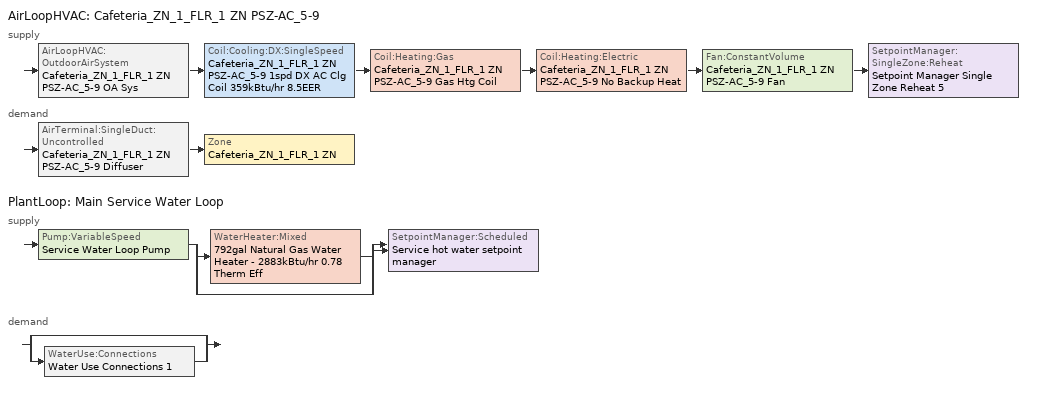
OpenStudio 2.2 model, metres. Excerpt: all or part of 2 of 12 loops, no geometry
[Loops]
AirLoopHVAC 'Cafeteria_ZN_1_FLR_1 ZN PSZ-AC_5-9'
 supply: AirLoopHVAC:OutdoorAirSystem 'Cafeteria_ZN_1_FLR_1 ZN PSZ-AC_5-9 OA Sys' > Coil:Cooling:DX:SingleSpeed 'Cafeteria_ZN_1_FLR_1 ZN PSZ-AC_5-9 1spd DX AC Clg Coil 359kBtu/hr 8.5EER' > Coil:Heating:Gas 'Cafeteria_ZN_1_FLR_1 ZN PSZ-AC_5-9 Gas Htg Coil' > Coil:Heating:Electric 'Cafeteria_ZN_1_FLR_1 ZN PSZ-AC_5-9 No Backup Heat' > Fan:ConstantVolume 'Cafeteria_ZN_1_FLR_1 ZN PSZ-AC_5-9 Fan' > SetpointManager:SingleZone:Reheat 'Setpoint Manager Single Zone Reheat 5'
 demand: AirTerminal:SingleDuct:Uncontrolled 'Cafeteria_ZN_1_FLR_1 ZN PSZ-AC_5-9 Diffuser' > Zone 'Cafeteria_ZN_1_FLR_1 ZN'
PlantLoop 'Main Service Water Loop'
 supply: Pump:VariableSpeed 'Service Water Loop Pump' > split
  | WaterHeater:Mixed '792gal Natural Gas Water Heater - 2883kBtu/hr 0.78 Therm Eff'
  | bypass
  join > SetpointManager:Scheduled 'Service hot water setpoint manager'
 demand: split
  | bypass
  | WaterUse:Connections 'Water Use Connections 1'
[Sizing:Zone]
Cafeteria_ZN_1_FLR_1 ZN: Zone Cooling Design Supply Air Temperature Input Method=SupplyAirTemperature; Zone Cooling Design Supply Air Temperature {C}=12.8; Zone Cooling Design Supply Air Temperature Difference {deltaC}=11.11; Zone Heating Design Supply Air Temperature Input Method=SupplyAirTemperature; Zone Heating Design Supply Air Temperature {C}=40; Zone Heating Design Supply Air Temperature Difference {deltaC}=11.11; Zone Cooling Design Supply Air Humidity Ratio {kg-H2O/kg-air}=0.0085; Zone Heating Design Supply Air Humidity Ratio {kg-H2O/kg-air}=0.008; Cooling Design Air Flow Method=DesignDay; Heating Design Air Flow Method=DesignDay; Account for Dedicated Outdoor Air System=No; Dedicated Outdoor Air System Control Strategy=NeutralSupplyAir; Dedicated Outdoor Air Low Setpoint Temperature for Design {C}=autosize; Dedicated Outdoor Air High Setpoint Temperature for Design {C}=autosize
[Zone equipment]
Cafeteria_ZN_1_FLR_1 ZN: Cafeteria_ZN_1_FLR_1 ZN PSZ-AC_5-9 Diffuser
[PlantLoop]
Main Service Water Loop: Glycol Concentration=0; Maximum Loop Temperature {C}=60; Minimum Loop Temperature {C}=10; Plant Loop Volume {m3}=Autocalculate; Load Distribution Scheme=Optimal
[Sizing:Plant]
Main Service Water Loop: Loop Type=Heating; Design Loop Exit Temperature {C}=60; Loop Design Temperature Difference {deltaC}=5; Sizing Option=NonCoincident; Zone Timesteps in Averaging Window=1; Coincident Sizing Factor Mode=None
[SetpointManager:Scheduled]
Service hot water setpoint manager: Control Variable=Temperature; Schedule=Service Water Loop Temp - 140F
[Pump:VariableSpeed]
Service Water Loop Pump: Rated Pump Head {Pa}=0.001; Motor Efficiency=0.825; Pump Control Type=Intermittent
[AirLoopHVAC]
Cafeteria_ZN_1_FLR_1 ZN PSZ-AC_5-9: Availability Schedule=SecondarySchool PSZ-AC Operation; Availability Manager=Availability Manager Night Cycle 9; Design Supply Air Flow Rate {m3/s}=AutoSize
[Sizing:System]
Cafeteria_ZN_1_FLR_1 ZN PSZ-AC_5-9: Type of Load to Size On=Sensible; Design Outdoor Air Flow Rate {m3/s}=Autosize; Minimum System Air Flow Ratio=1; Preheat Design Temperature {C}=7; Preheat Design Humidity Ratio {kg-H2O/kg-Air}=0.008; Precool Design Temperature {C}=12.8; Precool Design Humidity Ratio {kg-H2O/kg-Air}=0.008; Central Cooling Design Supply Air Temperature {C}=12.8; Central Heating Design Supply Air Temperature {C}=40; Sizing Option=Coincident; 100% Outdoor Air in Cooling=No; 100% Outdoor Air in Heating=No; Central Cooling Design Supply Air Humidity Ratio {kg-H2O/kg-Air}=0.0085; Central Heating Design Supply Air Humidity Ratio {kg-H2O/kg-Air}=0.008; Cooling Design Air Flow Method=DesignDay; Cooling Design Air Flow Rate {m3/s}=0; Heating Design Air Flow Method=DesignDay; Heating Design Air Flow Rate {m3/s}=0; System Outdoor Air Method=ZoneSum; Zone Maximum Outdoor Air Fraction=1; Cooling Supply Air Flow Rate Per Floor Area {m3/s-m2}=0.00996765; Cooling Fraction of Autosized Cooling Supply Air Flow Rate=1; Cooling Supply Air Flow Rate Per Unit Cooling Capacity {m3/s-W}=3.94755e-05; Heating Supply Air Flow Rate Per Floor Area {m3/s-m2}=0.00996765; Heating Fraction of Autosized Heating Supply Air Flow Rate=1; Heating Fraction of Autosized Cooling Supply Air Flow Rate=1; Heating Supply Air Flow Rate Per Unit Heating Capacity {m3/s-W}=3.15882e-05; Cooling Design Capacity Method=CoolingDesignCapacity; Cooling Design Capacity {W}=autosize; Cooling Design Capacity Per Floor Area {W/m2}=234.7; Fraction of Autosized Cooling Design Capacity=1; Heating Design Capacity Method=HeatingDesignCapacity; Heating Design Capacity {W}=autosize; Heating Design Capacity Per Floor Area {W/m2}=157; Fraction of Autosized Heating Design Capacity=1; Central Cooling Capacity Control Method=OnOff
[Controller:OutdoorAir]
Cafeteria_ZN_1_FLR_1 ZN PSZ-AC_5-9 OA Sys Controller: Minimum Outdoor Air Flow Rate {m3/s}=0; Maximum Outdoor Air Flow Rate {m3/s}=Autosize; Economizer Control Type=NoEconomizer; Economizer Control Action Type=ModulateFlow; Economizer Maximum Limit Dry-Bulb Temperature {C}=28; Economizer Maximum Limit Enthalpy {J/kg}=64000; Economizer Minimum Limit Dry-Bulb Temperature {C}=-100; Lockout Type=LockoutWithCompressor; Minimum Limit Type=FixedMinimum; Minimum Outdoor Air Schedule=Always On Discrete; Controller Mechanical Ventilation=Controller Mechanical Ventilation 5; High Humidity Control=No; Heat Recovery Bypass Control Type=BypassWhenWithinEconomizerLimits
[Controller:MechanicalVentilation]
Controller Mechanical Ventilation 5: Availability Schedule=Always On Discrete; System Outdoor Air Method=ZoneSum
[AirLoopHVAC:OutdoorAirSystem]
Cafeteria_ZN_1_FLR_1 ZN PSZ-AC_5-9 OA Sys: Controller=Cafeteria_ZN_1_FLR_1 ZN PSZ-AC_5-9 OA Sys Controller
[AvailabilityManager:NightCycle]
Availability Manager Night Cycle 9: Control Type=CycleOnAny; Thermostat Tolerance {deltaC}=1; Cycling Run Time {s}=3600
[SetpointManager:SingleZone:Reheat]
Setpoint Manager Single Zone Reheat 5: Minimum Supply Air Temperature {C}=10; Maximum Supply Air Temperature {C}=50; Control Zone=Cafeteria_ZN_1_FLR_1 ZN
[Fan:ConstantVolume]
Cafeteria_ZN_1_FLR_1 ZN PSZ-AC_5-9 Fan: Availability Schedule=SecondarySchool PSZ-AC Operation; Fan Efficiency=0.58175; Pressure Rise {Pa}=1110.94; Maximum Flow Rate {m3/s}=AutoSize; Motor Efficiency=0.895
[Coil:Heating:Gas]
Cafeteria_ZN_1_FLR_1 ZN PSZ-AC_5-9 Gas Htg Coil: Availability Schedule=Always On Discrete; Gas Burner Efficiency=0.8; Nominal Capacity {W}=AutoSize; Parasitic Electric Load {W}=0; Parasitic Gas Load {W}=0
[Coil:Heating:Electric]
Cafeteria_ZN_1_FLR_1 ZN PSZ-AC_5-9 No Backup Heat: Availability Schedule=Always Off Discrete; Nominal Capacity {W}=0
[Coil:Cooling:DX:SingleSpeed]
Cafeteria_ZN_1_FLR_1 ZN PSZ-AC_5-9 1spd DX AC Clg Coil 359kBtu/hr 8.5EER: Availability Schedule=Always On Discrete; Rated Total Cooling Capacity {W}=autosize; Rated Sensible Heat Ratio=autosize; Rated COP {W/W}=3.11227; Rated Air Flow Rate {m3/s}=autosize; Rated Evaporator Fan Power Per Volume Flow Rate {W/(m3/s)}=773.3; Total Cooling Capacity Function of Temperature Curve=DOE Ref DX Clg Coil Cool-Cap-fT 2; Total Cooling Capacity Function of Flow Fraction Curve=DOE Ref DX Clg Coil Cool-CAP-fFlow 2; Energy Input Ratio Function of Temperature Curve=DOE Ref DX Clg Coil Cool-EIR-fT 2; Energy Input Ratio Function of Flow Fraction Curve=DOE Ref DX Clg Coil Cool-EIR-fFlow 2; Part Load Fraction Correlation Curve=DOE Ref DX Clg Coil Cool-PLF-fPLR 2; Condenser Type=AirCooled; Evaporative Condenser Effectiveness=0; Evaporative Condenser Air Flow Rate {m3/s}=Autosize; Evaporative Condenser Pump Rated Power Consumption {W}=Autosize; Crankcase Heater Capacity {W}=0; Maximum Outdoor Dry-Bulb Temperature for Crankcase Heater Operation {C}=0; Basin Heater Capacity {W/K}=0; Basin Heater Setpoint Temperature {C}=10
[AirTerminal:SingleDuct:Uncontrolled]
Cafeteria_ZN_1_FLR_1 ZN PSZ-AC_5-9 Diffuser: Availability Schedule=Always On Discrete; Maximum Air Flow Rate {m3/s}=AutoSize
[WaterHeater:Mixed]
792gal Natural Gas Water Heater - 2883kBtu/hr 0.78 Therm Eff: Tank Volume {m3}=2.99805; Setpoint Temperature Schedule=Service Water Loop Temp - 140F; Deadband Temperature Difference {deltaC}=2; Maximum Temperature Limit {C}=82.2222; Heater Control Type=Cycle; Heater Maximum Capacity {W}=845000; Heater Fuel Type=NaturalGas; Heater Thermal Efficiency=0.78; Off Cycle Parasitic Fuel Consumption Rate {W}=19.9992; Off Cycle Parasitic Fuel Type=NaturalGas; Off Cycle Parasitic Heat Fraction to Tank=0.8; On Cycle Parasitic Fuel Consumption Rate {W}=19.9992; On Cycle Parasitic Fuel Type=NaturalGas; On Cycle Parasitic Heat Fraction to Tank=0; Ambient Temperature Indicator=Schedule; Ambient Temperature Schedule=Water Heater Ambient Temp Schedule - 70F; Off Cycle Loss Coefficient to Ambient Temperature {W/K}=5.99799; On Cycle Loss Coefficient to Ambient Temperature {W/K}=5.99799; Use Side Effectiveness=1; Source Side Effectiveness=1; Use Side Design Flow Rate {m3/s}=autosize; Source Side Design Flow Rate {m3/s}=autosize; Indirect Water Heating Recovery Time {hr}=1.5
[WaterUse:Connections]
Water Use Connections 1: Water Use Equipment Name 1=Main Service Water Use 7.18gal/min
[WaterUse:Equipment:Definition]
Main Service Water Use Def 7.18gal/min: Peak Flow Rate {m3/s}=0.000452988; Target Temperature Schedule=Mixed Water At Faucet Temp - 110F; Sensible Fraction Schedule=Fraction Sensible - 0.2; Latent Fraction Schedule=Fraction Latent - 0.05
[WaterUse:Equipment]
Main Service Water Use 7.18gal/min: Water Use Equipment Definition=Main Service Water Use Def 7.18gal/min; Flow Rate Fraction Schedule=SchoolSecondary BLDG_SWH_SCH
[Schedule:Ruleset]
Name | Default Day Schedule | Summer Design Day Schedule | Winter Design Day Schedule
SecondarySchool PSZ-AC Operation | SecondarySchool PSZ-AC Operation Default | SecondarySchool PSZ-AC Operation Summer Design Day | SecondarySchool PSZ-AC Operation Winter Design Day
Service Water Loop Temp - 140F | Service Water Loop Temp - 140F Default
Water Heater Ambient Temp Schedule - 70F | Water Heater Ambient Temp Schedule - 70F Default
Fraction Sensible - 0.2 | Schedule Day 55
Fraction Latent - 0.05 | Schedule Day 56
Mixed Water At Faucet Temp - 110F | Schedule Day 57
SchoolSecondary BLDG_SWH_SCH | SchoolSecondary BLDG_SWH_SCH Default | SchoolSecondary BLDG_SWH_SCH Summer Design Day | SchoolSecondary BLDG_SWH_SCH Winter Design Day
[Schedule:Day]
SecondarySchool PSZ-AC Operation Default; SecondarySchool PSZ-AC Operation Summer Design Day; SecondarySchool PSZ-AC Operation Winter Design Day: 6, 0, 0, 19, 0, 1, 24, 0, 0
SecondarySchool PSZ-AC Operation Sat|Sun Day; SchoolSecondary BLDG_SWH_SCH Default; SchoolSecondary BLDG_SWH_SCH Sun|Sat Day; SchoolSecondary BLDG_SWH_SCH Sun|Sat Day 1; SchoolSecondary BLDG_SWH_SCH Sat Day: 24, 0, 0
Service Water Loop Temp - 140F Default: 24, 0, 60
Water Heater Ambient Temp Schedule - 70F Default: 24, 0, 21.1111
Schedule Day 55: 24, 0, 0.2
Schedule Day 56: 24, 0, 0.05
Schedule Day 57: 24, 0, 43.3333
SchoolSecondary BLDG_SWH_SCH Summer Design Day: 7, 0, 0.05, 8, 0, 0.1, 9, 0, 0.34, 10, 0, 0.6, 11, 0, 0.63, 12, 0, 0.72, 13, 0, 0.79, 14, 0, 0.83, 15, 0, 0.61, 16, 0, 0.65, 18, 0, 0.1, 19, 0, 0.19, 20, 0, 0.25, 22, 0, 0.22, 23, 0, 0.12, 24, 0, 0.09
SchoolSecondary BLDG_SWH_SCH Wkdy Day; SchoolSecondary BLDG_SWH_SCH Wkdy Day 2: 8, 0, 0, 9, 0, 0.34, 10, 0, 0.6, 11, 0, 0.63, 12, 0, 0.72, 13, 0, 0.79, 14, 0, 0.83, 15, 0, 0.61, 16, 0, 0.65, 18, 0, 0.1, 19, 0, 0.19, 20, 0, 0.25, 24, 0, 0
SchoolSecondary BLDG_SWH_SCH Winter Design Day: 9, 0, 0.03, 13, 0, 0.05, 24, 0, 0.03
SchoolSecondary BLDG_SWH_SCH Wkdy Day 1: 8, 0, 0, 18, 0, 0.1, 19, 0, 0.19, 20, 0, 0.25, 24, 0, 0
[Schedule:Rule] Date Specification Type=DateRange
Name | Schedule Ruleset | Rule Order | Day Schedule | Apply Sunday | Apply Saturday | Start Month | Start Day | End Month | End Day | Apply Monday | Apply Tuesday | Apply Wednesday | Apply Thursday | Apply Friday
Schedule Rule 49 | SecondarySchool PSZ-AC Operation | 0 | SecondarySchool PSZ-AC Operation Sat|Sun Day | Yes | Yes | 1 | 1 | 12 | 31
Schedule Rule 69 | SchoolSecondary BLDG_SWH_SCH | 5 | SchoolSecondary BLDG_SWH_SCH Sun|Sat Day | Yes | Yes | 1 | 1 | 6 | 15
Schedule Rule 70 | SchoolSecondary BLDG_SWH_SCH | 4 | SchoolSecondary BLDG_SWH_SCH Wkdy Day |  |  | 1 | 1 | 6 | 15 | Yes | Yes | Yes | Yes | Yes
Schedule Rule 71 | SchoolSecondary BLDG_SWH_SCH | 3 | SchoolSecondary BLDG_SWH_SCH Sun|Sat Day 1 | Yes | Yes | 6 | 16 | 9 | 15
Schedule Rule 72 | SchoolSecondary BLDG_SWH_SCH | 2 | SchoolSecondary BLDG_SWH_SCH Wkdy Day 1 |  |  | 6 | 16 | 9 | 15 | Yes | Yes | Yes | Yes | Yes
Schedule Rule 73 | SchoolSecondary BLDG_SWH_SCH | 1 | SchoolSecondary BLDG_SWH_SCH Sat Day |  | Yes | 9 | 16 | 12 | 31
Schedule Rule 74 | SchoolSecondary BLDG_SWH_SCH | 0 | SchoolSecondary BLDG_SWH_SCH Wkdy Day 2 |  |  | 9 | 16 | 12 | 31 | Yes | Yes | Yes | Yes | Yes
[Curve:Biquadratic] Minimum Value of x=-100; Maximum Value of x=100; Minimum Value of y=-100; Maximum Value of y=100
Name | Coefficient1 Constant | Coefficient2 x | Coefficient3 x**2 | Coefficient4 y | Coefficient5 y**2 | Coefficient6 x*y
DOE Ref DX Clg Coil Cool-Cap-fT 2 | 0.971212 | -0.0152755 | 0.00144345 | -0.00039321 | -6.8364e-06 | -0.000290596
DOE Ref DX Clg Coil Cool-EIR-fT 2 | 0.286871 | 0.0239022 | -0.000810648 | 0.0134585 | 0.000338936 | -0.000487004
[Curve:Quadratic]
DOE Ref DX Clg Coil Cool-PLF-fPLR 2: Coefficient1 Constant=0.909496; Coefficient2 x=0.0986477; Coefficient3 x**2=-0.00819488; Minimum Value of x=0; Maximum Value of x=1
[Schedule:Constant]
Name | Value
Always On Discrete | 1
Always Off Discrete | 0
[Curve:Cubic] Coefficient1 Constant=1; Coefficient2 x=0; Coefficient3 x**2=0; Coefficient4 x**3=0; Minimum Value of x=-100; Maximum Value of x=100
DOE Ref DX Clg Coil Cool-CAP-fFlow 2; DOE Ref DX Clg Coil Cool-EIR-fFlow 2
